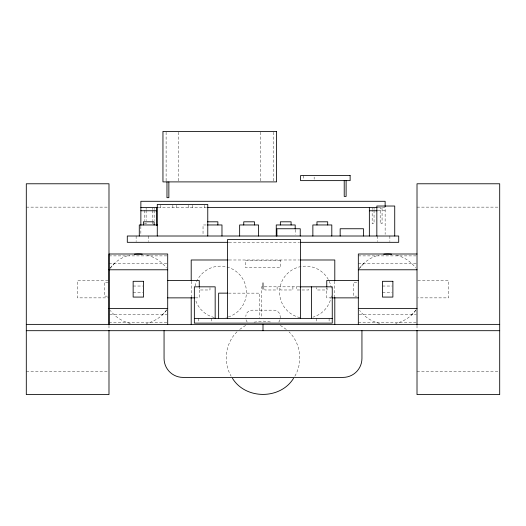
<?xml version="1.0" encoding="UTF-8"?>
<svg xmlns="http://www.w3.org/2000/svg" width="526" height="526" viewBox="0 0 526 526"><rect width="100%" height="100%" fill="white"/><g stroke="black" fill="none" stroke-linecap="round" stroke-linejoin="round"><path stroke-width="0.39" stroke-dasharray="2.63 1.97" d="M294.836 376.208C303.147 362.322 300.668 343.103 288.998 331.834M109.908 268.582L114.898 262.954M166.795 309.794L161.811 315.422M358.778 269.18L364.222 262.954M416.119 309.794L411.135 315.422M237.002 331.834C225.332 343.103 222.853 362.322 231.164 376.208M239.672 329.407L245.668 325.403M254.065 322.168L263 321.064L271.935 322.168M26.3 207.132L108.165 207.132M417.013 207.132L498.063 207.132M158.076 207.606L206.442 207.606M377.76 207.606L385.137 207.606L385.137 234.379M378.036 210.762L385.137 210.762M144.236 223.78L146.129 223.78L146.129 221.413M206.192 224.964L203.036 224.964L203.036 234.432M228.968 242.322L299.491 242.322M109 255.892L166.887 255.892M358.324 255.892L416.211 255.892M228.948 259.989L299.518 259.989M109 263.782L166.887 263.782M358.324 263.782L416.211 263.782M108.192 280.509L77.44 280.509L77.44 297.867L109 297.867M417.835 280.509L448.586 280.509L448.586 297.867L417.835 297.867M108.211 282.245L104.266 282.245L104.266 296.131L108.211 296.131M356.746 282.245L353.59 282.245L353.59 296.131L356.746 296.131M133.144 286.032L142.763 286.032M382.468 286.032L392.087 286.032M299.222 286.828L261.534 286.828L261.534 317.579M299.754 289.984L296.454 289.984L296.454 286.828M302.009 289.984L308.67 289.984L308.67 287.617M133.144 292.344L142.763 292.344M382.468 292.344L392.087 292.344M228.488 293.14L259.673 293.14L259.673 317.572M195.218 297.867L199.262 297.867L199.262 287.61M331.623 297.867L326.764 297.867L326.764 287.61M109.816 314.594L166.887 314.594M359.14 314.594L416.211 314.594M109 322.484L166.887 322.484M358.324 322.484L416.211 322.484M26.3 371.244L108.165 371.244M417.013 371.244L498.063 371.244M280.332 325.403L286.328 329.407M417.013 325.377L417.013 329.592M389.871 236.01L389.871 241.533M377.247 236.01L377.247 241.533M374.058 208L374.058 209.578M374.058 210.367L374.058 223.78L372.165 223.78L372.165 210.367M372.165 208L372.165 209.578M334.799 281.18L334.799 297.479M329.105 318.388L329.105 322.333M327.073 287.617L327.073 289.984L316.606 289.984L316.606 287.617M316.481 318.388L316.481 322.333M314.147 177.025L314.147 179.188M303.732 175.579L303.732 179.188M295.191 229.698L295.191 234.432M292.89 286.828L292.89 289.984L280.674 289.984L280.674 286.828M280.2 318.059L280.2 316.481A6.312 6.312 0 0 0 273.888 310.169L252.112 310.169A6.312 6.312 0 0 0 245.8 316.481M277.11 286.828L277.11 289.984L264.894 289.984L264.894 286.828M273.415 132.217L273.415 181.897M260.791 132.217L260.791 181.897M211.386 318.388L211.386 322.333M209.986 287.617L209.986 289.984L199.518 289.984L199.518 287.617M204.41 205.239L204.41 207.606M198.762 318.388L198.762 322.333M192.194 205.239L192.194 207.606M191.201 281.18L191.201 297.479M188.63 205.239L188.63 207.606M178.735 132.217L178.735 181.897M176.414 205.239L176.414 207.606M172.85 205.239L172.85 207.606M166.111 132.217L166.111 181.897M160.634 205.239L160.634 207.606M154.144 208L154.144 209.578M154.144 210.367L154.144 220.624M152.251 208L152.251 209.578M152.251 210.367L152.251 220.624M152.251 221.413L152.251 223.78M148.753 236.01L148.753 241.533M146.129 208L146.129 209.578M146.129 210.367L146.129 220.624M144.236 210.367L144.236 220.624M140.863 226.239L140.863 234.379M136.129 236.01L136.129 241.533M108.987 325.377L108.987 329.592M166.407 310.439A35.189 35.189 0 0 1 146.353 323.457M130.356 323.457A35.189 35.189 0 0 1 110.302 310.439M110.302 267.944A35.189 35.189 0 0 1 129.672 255.09M147.037 255.09A35.189 35.189 0 0 1 166.407 267.944M415.731 310.439A35.189 35.189 0 0 1 395.677 323.457M379.68 323.457A35.189 35.189 0 0 1 359.626 310.439M359.626 267.944A35.189 35.189 0 0 1 378.996 255.09M396.361 255.09A35.189 35.189 0 0 1 415.731 267.944M247.213 322.043A6.312 6.312 0 0 1 246.043 319.801M279.957 319.801A6.312 6.312 0 0 1 278.787 322.043M331.38 295.888A26.037 26.037 0 0 1 312.944 317.165M300.07 317.625A26.037 26.037 0 0 1 279.687 289.708A26.037 26.037 0 0 1 304.988 266.156A26.037 26.037 0 0 1 331.38 288.478M195.093 286.045A26.037 26.037 0 0 1 222.662 266.241A26.037 26.037 0 0 1 246.378 290.53A26.037 26.037 0 0 1 225.93 317.625M214.253 317.487A26.037 26.037 0 0 1 195.409 299.518M382.073 208L380.18 208L380.18 223.78L382.073 223.78L382.073 208M280.358 260.199L245.642 260.199L245.642 267.773L280.358 267.773L280.358 260.199"/><path stroke-width="0.79" d="M293.574 378.26C280.424 399.78 245.576 399.78 232.426 378.26M140.863 207.606L157.254 207.606M207.257 207.606L377.247 207.606M140.863 210.762L156.643 210.762M369.357 210.762L377.247 210.762M207.474 221.808L217.869 221.808L217.869 224.964M157.432 224.964L139.285 224.964L139.285 236.01M207.474 224.964L221.972 224.964L221.972 236.01M228.153 242.322L127.292 242.322L127.292 236.01L398.708 236.01L398.708 242.322L300.307 242.322M417.026 253.999L358.324 253.999L358.324 324.378M228.126 259.989L191.201 259.989L191.201 280.365M300.333 259.989L334.799 259.989L334.799 280.365M109 269.779L167.702 269.779M358.324 269.779L417.026 269.779M167.702 280.509L199.262 280.509L199.262 286.801M358.324 280.509L326.764 280.509L326.764 286.801M299.813 286.828L332.254 286.828L332.261 323.122L194.344 323.122L194.344 286.828L215.167 286.828L215.167 318.388M227.666 293.14L218.645 293.14L218.645 318.388M167.702 297.867L194.41 297.867M332.432 297.867L358.324 297.867M109 308.598L167.702 308.598M358.324 308.598L417.026 308.598M194.344 318.388L332.261 318.388M26.3 324.378L499.7 324.378M26.3 330.69L499.7 330.69M417.013 324.779L417.013 183.778L499.7 183.778L499.7 394.599L417.013 394.599L417.013 330.394M394.73 236.01L394.73 206.028L376.84 206.028L376.84 236.01M385.137 206.817L385.137 201.294L140.863 201.294L140.863 225.424M369.357 207.606L369.357 236.01M363.519 236.01L363.519 228.751L340.164 228.751L340.164 236.01M361.941 330.69L361.941 358.462A18.936 18.936 0 0 1 343.005 377.398L182.995 377.398A18.936 18.936 0 0 1 164.059 358.462L164.059 330.69M346.115 180.628L346.115 196.408L344.221 196.408L344.221 180.628M334.799 297.479L334.799 324.371M331.801 236.01L331.801 224.964L312.865 224.964L312.865 236.01M327.698 224.964L327.698 221.808L316.968 221.808L316.968 224.964M311.431 286.828L311.431 318.388M300.477 318.388L300.477 239.488L227.574 239.488L227.574 318.388M300.241 236.01L300.241 228.751L276.886 228.751L276.886 236.01M295.191 228.909L295.191 224.964L276.255 224.964L276.255 236.01M291.088 224.964L291.088 221.808L280.358 221.808L280.358 224.964M263 282.876L263 289.188M263 324.378L263 330.69M258.582 236.01L258.582 224.964L239.646 224.964L239.646 236.01M254.479 224.964L254.479 221.808L243.748 221.808L243.748 224.964M207.77 236.01L207.77 204.45L157.274 204.45L157.274 236.01M191.201 297.479L191.201 324.371M168.859 181.897L168.859 197.677L166.966 197.677L166.966 181.897M167.702 324.378L167.702 253.999L109 253.999L109 324.378M156.643 207.606L156.643 225.424M154.118 224.964L154.118 221.808L143.388 221.808L143.388 224.964M108.987 324.779L108.987 183.778L26.3 183.778L26.3 394.599L108.987 394.599L108.987 330.394M134.406 254.222A35.189 35.189 0 0 1 142.296 254.222M383.73 254.222A35.189 35.189 0 0 1 391.62 254.222M276.571 131.401L162.955 131.401L162.955 181.897L276.571 181.897L276.571 131.401M350.125 175.579L300.576 175.579L300.576 180.628L350.125 180.628L350.125 175.579M143.559 281.298L133.144 281.298L133.144 297.078L143.559 297.078L143.559 281.298M392.883 281.298L382.468 281.298L382.468 297.078L392.883 297.078L392.883 281.298"/></g></svg>
